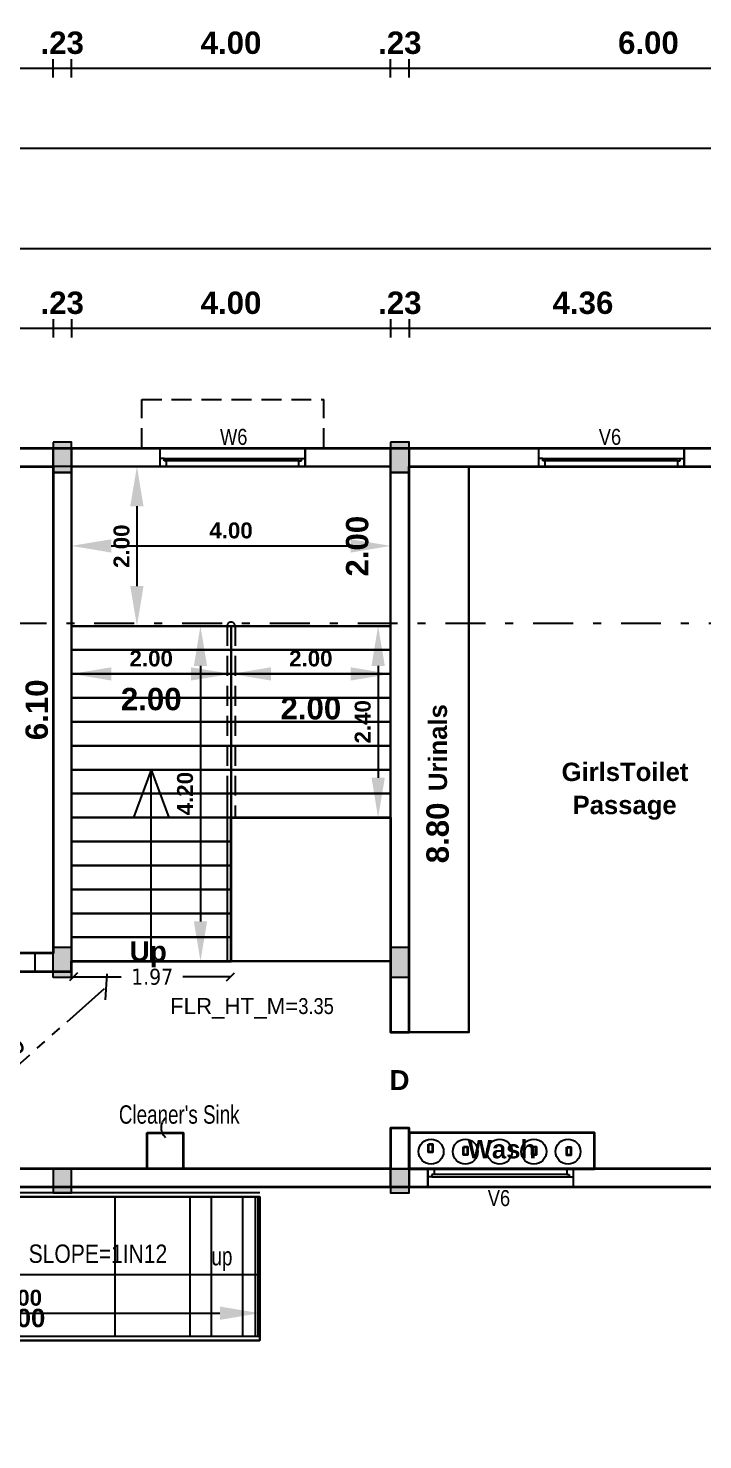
# Model space of a CAD drawing. Header units: metres. Extents: x 0 to 602, y 0 to 196.
# Drawn here: x 354.3 to 362.75, y 85.99 to 103.68 of the extents above; entities that cross this region are included whole.
import ezdxf

# ---------------------------------------------------------------- set-up
doc = ezdxf.new("R2010")
doc.units = ezdxf.units.M
doc.header["$MEASUREMENT"] = 0
for name, pattern in [('DASHDOT2', [0.5, 0.25, -0.125, 0, -0.125]), ('HIDDEN', [0.375, 0.25, -0.125]), ('PHANTOM2', [1.25, 0.625, -0.125, 0.125, -0.125, 0.125, -0.125])]:
    doc.linetypes.add(name, pattern=pattern)
for name, color, linetype, lineweight in [('BLK_1_DA_RAMP_1', 1, 'Continuous', 35), ('BLK_1_FLR_0_BLT_UP_AREA', 4, 'Continuous', 30), ('BLK_1_FLR_0_DRINKING_WATER', 4, 'Continuous', 30), ('BLK_1_FLR_0_STAIR_1', 4, 'Continuous', 30), ('BLK_1_FLR_0_STAIR_1_FLIGHT_1', 4, 'Continuous', 30), ('BLK_1_FLR_0_STAIR_1_FLIGHT_2', 4, 'Continuous', 30), ('BLK_1_FLR_0_STAIR_1_LANDING_1', 4, 'Continuous', 30), ('BLK_1_FLR_0_URINAL', 235, 'Continuous', 30), ('BLK_1_FLR_0_WASH', 4, 'Continuous', 30)]:
    doc.layers.add(name, color=color, linetype=linetype, lineweight=lineweight)
for name, color, linetype in [('BLK_1_FLR_0_CARPET_AREA', 10, 'Continuous'), ('BLK_1_FLR_0_EXIT_WIDTH_STAIR', 1, 'Continuous'), ('BLK_1_FLR_0_REGULAR_ROOM_9', 3, 'Continuous'), ('DIST_EXIT', 7, 'Continuous')]:
    doc.layers.add(name, color=color, linetype=linetype)
doc.styles.add('.5', font='GILC____.TTF', dxfattribs={"height": 0.5})
doc.styles.add('Ar Bold', font='arialbd.ttf')
doc.styles.add('ARIAL', font='ARIALN.TTF')
doc.styles.add('JSC-Tahoma', font='tahoma.ttf')
doc.styles.get("Standard").update_dxf_attribs({"font": 'swissc.ttf', "height": 0.23})
doc.styles.add('style BOLD', font='arialbd.ttf')
doc.dimstyles.new('$Side open200', dxfattribs={"dimtxt": 1, "dimasz": 0.5, "dimexe": 0.18, "dimexo": 0.0625, "dimgap": 0.09, "dimtad": 1, "dimzin": 4, "dimdsep": 46, "dimtxsty": 'Ar Bold', "dimcen": 0.09, "dimse1": 1, "dimse2": 1, "dimclrd": 252, "dimclrt": 40, "dimadec": 0, "dimazin": 0, "dimtfac": 1, "dimtix": 1, "dimtofl": 0, "dimtmove": 2, "dimatfit": 0, "dimfxl": 0, "dimtzin": 0, "dimarcsym": 0})
doc.dimstyles.new('JSC_100', dxfattribs={"dimscale": 0.2, "dimtxt": 1, "dimasz": 0.5, "dimexe": 1, "dimexo": 2, "dimgap": 0.7, "dimtad": 0, "dimzin": 1, "dimdsep": 46, "dimtxsty": 'JSC-Tahoma', "dimblk": 'OBLIQUE', "dimcen": 0, "dimse1": 1, "dimse2": 1, "dimclrd": 8, "dimclre": 8, "dimclrt": 4, "dimadec": 0, "dimazin": 3, "dimtfac": 1, "dimtix": 1, "dimtmove": 1, "dimatfit": 3, "dimfxl": 0, "dimtolj": 1, "dimtzin": 0, "dimlwd": -1, "dimlwe": -1, "dimarcsym": 0})
doc.dimstyles.new('OPEN SPACE', dxfattribs={"dimtxt": 0.3, "dimasz": 0.23, "dimexe": 0.1875, "dimexo": 0.0625, "dimgap": 0.09, "dimtad": 3, "dimzin": 0, "dimdsep": 46, "dimtxsty": 'ARIAL', "dimblk": 'OBLIQUE', "dimcen": 0.09, "dimse1": 1, "dimse2": 1, "dimclrd": 6, "dimclre": 6, "dimclrt": 7, "dimadec": 0, "dimazin": 0, "dimtfac": 0.5, "dimtix": 1, "dimtmove": 0, "dimatfit": 3, "dimfxl": 0, "dimtolj": 1, "dimtzin": 0, "dimarcsym": 0})
doc.dimstyles.new('~dimensions', dxfattribs={"dimtxt": 0.28, "dimasz": 0.17, "dimexe": 0.05, "dimexo": 0.0625, "dimgap": 0.06, "dimtad": 1, "dimzin": 4, "dimdsep": 46, "dimtxsty": 'Ar Bold', "dimcen": 0.09, "dimse1": 1, "dimse2": 1, "dimsd1": 1, "dimsd2": 1, "dimclrt": 4, "dimadec": 0, "dimazin": 0, "dimtfac": 1, "dimtix": 1, "dimtofl": 0, "dimtmove": 2, "dimatfit": 3, "dimfxl": 0, "dimtolj": 1, "dimtzin": 0, "dimarcsym": 0})
doc.dimstyles.new('~dimensions 100', dxfattribs={"dimtxt": 0.23, "dimasz": 0.17, "dimexe": 0.05, "dimexo": 0.0625, "dimgap": 0.06, "dimtad": 1, "dimzin": 4, "dimdsep": 46, "dimtxsty": 'style BOLD', "dimcen": 0.09, "dimse1": 1, "dimse2": 1, "dimsd1": 1, "dimsd2": 1, "dimclrt": 71, "dimadec": 0, "dimazin": 0, "dimtfac": 1, "dimtix": 1, "dimtofl": 0, "dimtmove": 2, "dimatfit": 3, "dimfxl": 0, "dimtolj": 1, "dimtzin": 0, "dimarcsym": 0})

# ---------------------------------------------------------------- blocks, each defined once
blk = doc.blocks.new('*D934')
at = {"layer": 'Defpoints', "color": 0, "linetype": 'Continuous', "lineweight": 30}
for p in [(348.512, 100.031), (354.612, 100.031), (354.612, 100.031)]:
    blk.add_point(p, dxfattribs=at)
at = {"color": 4, "linetype": 'Continuous', "insert": (351.562, 100.234), "char_height": 0.28, "attachment_point": 5, "style": 'Ar Bold'}
blk.add_mtext('\\A1;6.10', dxfattribs=at)
blk = doc.blocks.new('*D935')
at = {"layer": 'Defpoints', "color": 0, "linetype": 'Continuous', "lineweight": 30}
for p in [(354.612, 100.031), (354.842, 100.031), (354.842, 100.031)]:
    blk.add_point(p, dxfattribs=at)
at = {"color": 4, "linetype": 'Continuous', "insert": (354.727, 100.234), "char_height": 0.28, "attachment_point": 5, "style": 'Ar Bold'}
blk.add_mtext('\\A1;.23', dxfattribs=at)
blk = doc.blocks.new('*D936')
at = {"layer": 'Defpoints', "color": 0, "linetype": 'Continuous', "lineweight": 30}
for p in [(354.842, 100.031), (358.842, 100.031), (358.842, 100.031)]:
    blk.add_point(p, dxfattribs=at)
at = {"color": 4, "linetype": 'Continuous', "insert": (356.842, 100.234), "char_height": 0.28, "attachment_point": 5, "style": 'Ar Bold'}
blk.add_mtext('\\A1;4.00', dxfattribs=at)
blk = doc.blocks.new('*D937')
at = {"layer": 'Defpoints', "color": 0, "linetype": 'Continuous', "lineweight": 30}
for p in [(358.842, 100.031), (359.072, 100.031), (359.072, 100.031)]:
    blk.add_point(p, dxfattribs=at)
at = {"color": 4, "linetype": 'Continuous', "insert": (358.957, 100.234), "char_height": 0.28, "attachment_point": 5, "style": 'Ar Bold'}
blk.add_mtext('\\A1;.23', dxfattribs=at)
blk = doc.blocks.new('*D938')
at = {"layer": 'Defpoints', "color": 0, "linetype": 'Continuous', "lineweight": 30}
for p in [(359.072, 100.031), (363.432, 100.031), (363.432, 100.031)]:
    blk.add_point(p, dxfattribs=at)
at = {"color": 4, "linetype": 'Continuous', "insert": (361.252, 100.234), "char_height": 0.28, "attachment_point": 5, "style": 'Ar Bold'}
blk.add_mtext('\\A1;4.36', dxfattribs=at)
blk = doc.blocks.new('*D942')
at = {"layer": 'Defpoints', "color": 0, "linetype": 'Continuous', "lineweight": 30}
for p in [(306.612, 101.02), (306.612, 100.916), (365.302, 100.916)]:
    blk.add_point(p, dxfattribs=at)
at = {"color": 4, "linetype": 'Continuous', "insert": (335.957, 101.223), "char_height": 0.28, "attachment_point": 5, "style": 'Ar Bold'}
blk.add_mtext('\\A1;58.69', dxfattribs=at)
blk = doc.blocks.new('*D1012')
at = {"layer": 'Defpoints', "color": 0, "linetype": 'Continuous', "lineweight": 30}
for p in [(354.497, 98.186), (354.612, 98.186), (354.497, 92.086)]:
    blk.add_point(p, dxfattribs=at)
at = {"color": 4, "linetype": 'Continuous', "insert": (354.409, 95.136), "char_height": 0.28, "attachment_point": 5, "rotation": 90, "style": 'Ar Bold'}
blk.add_mtext('\\A1;6.10', dxfattribs=at)
blk = doc.blocks.new('*D1013')
at = {"layer": 'Defpoints', "color": 0, "linetype": 'Continuous', "lineweight": 30}
for p in [(354.842, 95.752), (356.842, 95.752), (356.842, 95.066)]:
    blk.add_point(p, dxfattribs=at)
at = {"color": 4, "linetype": 'Continuous', "insert": (355.842, 95.269), "char_height": 0.28, "attachment_point": 5, "style": 'Ar Bold'}
blk.add_mtext('\\A1;2.00', dxfattribs=at)
blk = doc.blocks.new('*D1014')
at = {"layer": 'Defpoints', "color": 0, "linetype": 'Continuous', "lineweight": 30}
for p in [(356.842, 95.066), (358.842, 95.066), (358.842, 94.951)]:
    blk.add_point(p, dxfattribs=at)
at = {"color": 4, "linetype": 'Continuous', "insert": (357.842, 95.154), "char_height": 0.28, "attachment_point": 5, "style": 'Ar Bold'}
blk.add_mtext('\\A1;2.00', dxfattribs=at)
blk = doc.blocks.new('*D1015')
at = {"layer": 'Defpoints', "color": 0, "linetype": 'Continuous', "lineweight": 30}
for p in [(358.461, 98.186), (358.627, 98.186), (358.461, 96.186)]:
    blk.add_point(p, dxfattribs=at)
at = {"color": 4, "linetype": 'Continuous', "insert": (358.424, 97.186), "char_height": 0.28, "attachment_point": 5, "rotation": 90, "style": 'Ar Bold'}
blk.add_mtext('\\A1;2.00', dxfattribs=at)
blk = doc.blocks.new('*D1017')
at = {"layer": 'Defpoints', "color": 0, "linetype": 'Continuous', "lineweight": 30}
for p in [(359.635, 98.186), (362.45, 98.186), (362.45, 89.386)]:
    blk.add_point(p, dxfattribs=at)
at = {"color": 4, "linetype": 'Continuous', "insert": (359.432, 93.594), "char_height": 0.28, "attachment_point": 5, "rotation": 90, "style": 'Ar Bold'}
blk.add_mtext('\\A1;8.80', dxfattribs=at)
blk = doc.blocks.new('*D1099')
at = {"layer": 'Defpoints', "color": 0, "linetype": 'Continuous', "lineweight": 30}
for p in [(348.512, 103.289), (354.612, 103.289), (354.612, 103.289)]:
    blk.add_point(p, dxfattribs=at)
at = {"color": 4, "linetype": 'Continuous', "insert": (351.562, 103.492), "char_height": 0.28, "attachment_point": 5, "style": 'Ar Bold'}
blk.add_mtext('\\A1;6.10', dxfattribs=at)
blk = doc.blocks.new('*D1100')
at = {"layer": 'Defpoints', "color": 0, "linetype": 'Continuous', "lineweight": 30}
for p in [(354.612, 103.289), (354.842, 103.289), (354.842, 103.289)]:
    blk.add_point(p, dxfattribs=at)
at = {"color": 4, "linetype": 'Continuous', "insert": (354.727, 103.492), "char_height": 0.28, "attachment_point": 5, "style": 'Ar Bold'}
blk.add_mtext('\\A1;.23', dxfattribs=at)
blk = doc.blocks.new('*D1101')
at = {"layer": 'Defpoints', "color": 0, "linetype": 'Continuous', "lineweight": 30}
for p in [(354.842, 103.289), (358.842, 103.289), (358.842, 103.289)]:
    blk.add_point(p, dxfattribs=at)
at = {"color": 4, "linetype": 'Continuous', "insert": (356.842, 103.492), "char_height": 0.28, "attachment_point": 5, "style": 'Ar Bold'}
blk.add_mtext('\\A1;4.00', dxfattribs=at)
blk = doc.blocks.new('*D1102')
at = {"layer": 'Defpoints', "color": 0, "linetype": 'Continuous', "lineweight": 30}
for p in [(358.842, 103.289), (359.072, 103.289), (359.072, 103.289)]:
    blk.add_point(p, dxfattribs=at)
at = {"color": 4, "linetype": 'Continuous', "insert": (358.957, 103.492), "char_height": 0.28, "attachment_point": 5, "style": 'Ar Bold'}
blk.add_mtext('\\A1;.23', dxfattribs=at)
blk = doc.blocks.new('*D1103')
at = {"layer": 'Defpoints', "color": 0, "linetype": 'Continuous', "lineweight": 30}
for p in [(359.072, 103.289), (365.072, 103.289), (365.072, 103.289)]:
    blk.add_point(p, dxfattribs=at)
at = {"color": 4, "linetype": 'Continuous', "insert": (362.072, 103.492), "char_height": 0.28, "attachment_point": 5, "style": 'Ar Bold'}
blk.add_mtext('\\A1;6.00', dxfattribs=at)
blk = doc.blocks.new('*D1107')
at = {"layer": 'Defpoints', "color": 0, "linetype": 'Continuous', "lineweight": 30}
for p in [(320.252, 102.289), (365.302, 102.289), (365.301, 102.126)]:
    blk.add_point(p, dxfattribs=at)
at = {"color": 4, "linetype": 'Continuous', "insert": (342.777, 102.391), "char_height": 0.28, "attachment_point": 5, "rotation": 359.8406, "style": 'Ar Bold'}
blk.add_mtext('\\A1;45.05', dxfattribs=at)
blk = doc.blocks.new('*D1155')
at = {"layer": 'Defpoints', "color": 0, "lineweight": 30}
for p in [(351.202, 87.478), (357.202, 87.478), (357.202, 87.338)]:
    blk.add_point(p, dxfattribs=at)
at = {"color": 71, "insert": (354.202, 87.515), "char_height": 0.23, "attachment_point": 5, "style": 'style BOLD'}
blk.add_mtext('\\A1;6.00', dxfattribs=at)
blk = doc.blocks.new('*D1273')
at = {"layer": 'BLK_1_FLR_0_STAIR_1_LANDING_1', "color": 1, "lineweight": -2}
blk.add_line((355.342, 97.19), (358.342, 97.19), dxfattribs=at)
at = {"layer": 'BLK_1_FLR_0_STAIR_1_LANDING_1', "color": 1, "linetype": 'Continuous', "lineweight": 30}
for points in [[(355.342, 97.273), (355.342, 97.106), (354.842, 97.19)], [(358.342, 97.273), (358.342, 97.106), (358.842, 97.19)]]:
    blk.add_solid(points, dxfattribs=at)
at = {"layer": 'Defpoints', "color": 0, "linetype": 'Continuous', "lineweight": 30}
for p in [(354.842, 98.186), (358.842, 98.186), (358.842, 97.19)]:
    blk.add_point(p, dxfattribs=at)
at = {"layer": 'BLK_1_FLR_0_STAIR_1_LANDING_1', "color": 1, "linetype": 'Continuous', "lineweight": 30, "insert": (356.842, 97.382), "char_height": 0.2, "attachment_point": 5, "style": 'Ar Bold'}
blk.add_mtext('4.00', dxfattribs=at)
blk = doc.blocks.new('*D1274')
at = {"layer": 'BLK_1_FLR_0_STAIR_1_LANDING_1', "color": 2, "lineweight": -2}
blk.add_line((355.663, 97.686), (355.663, 96.686), dxfattribs=at)
at = {"layer": 'BLK_1_FLR_0_STAIR_1_LANDING_1', "color": 2, "linetype": 'Continuous', "lineweight": 30}
for points in [[(355.579, 97.686), (355.746, 97.686), (355.663, 98.186)], [(355.579, 96.686), (355.746, 96.686), (355.663, 96.186)]]:
    blk.add_solid(points, dxfattribs=at)
at = {"layer": 'Defpoints', "color": 0, "linetype": 'Continuous', "lineweight": 30}
for p in [(354.842, 98.186), (354.842, 96.186), (355.663, 96.186)]:
    blk.add_point(p, dxfattribs=at)
at = {"layer": 'BLK_1_FLR_0_STAIR_1_LANDING_1', "color": 2, "linetype": 'Continuous', "lineweight": 30, "insert": (355.471, 97.186), "char_height": 0.2, "attachment_point": 5, "rotation": 90, "style": 'Ar Bold'}
blk.add_mtext('2.00', dxfattribs=at)
blk = doc.blocks.new('*D1275')
at = {"layer": 'BLK_1_FLR_0_STAIR_1_FLIGHT_1', "color": 2, "lineweight": -2}
blk.add_line((355.342, 95.586), (356.342, 95.586), dxfattribs=at)
at = {"layer": 'BLK_1_FLR_0_STAIR_1_FLIGHT_1', "color": 2, "linetype": 'Continuous', "lineweight": 30}
for points in [[(355.342, 95.669), (355.342, 95.503), (354.842, 95.586)], [(356.342, 95.669), (356.342, 95.503), (356.842, 95.586)]]:
    blk.add_solid(points, dxfattribs=at)
at = {"layer": 'Defpoints', "color": 0, "linetype": 'Continuous', "lineweight": 30}
for p in [(354.842, 96.186), (356.842, 96.186), (356.842, 95.586)]:
    blk.add_point(p, dxfattribs=at)
at = {"layer": 'BLK_1_FLR_0_STAIR_1_FLIGHT_1', "color": 2, "linetype": 'Continuous', "lineweight": 30, "insert": (355.842, 95.778), "char_height": 0.2, "attachment_point": 5, "style": 'Ar Bold'}
blk.add_mtext('2.00', dxfattribs=at)
blk = doc.blocks.new('*D1276')
at = {"layer": 'BLK_1_FLR_0_STAIR_1_FLIGHT_1', "color": 1, "lineweight": -2}
blk.add_line((356.459, 95.686), (356.459, 92.486), dxfattribs=at)
at = {"layer": 'BLK_1_FLR_0_STAIR_1_FLIGHT_1', "color": 1, "linetype": 'Continuous', "lineweight": 30}
for points in [[(356.376, 95.686), (356.542, 95.686), (356.459, 96.186)], [(356.376, 92.486), (356.542, 92.486), (356.459, 91.986)]]:
    blk.add_solid(points, dxfattribs=at)
at = {"layer": 'Defpoints', "color": 0, "linetype": 'Continuous', "lineweight": 30}
for p in [(356.842, 96.186), (356.459, 91.986), (356.842, 91.986)]:
    blk.add_point(p, dxfattribs=at)
at = {"layer": 'BLK_1_FLR_0_STAIR_1_FLIGHT_1', "color": 1, "linetype": 'Continuous', "lineweight": 30, "insert": (356.267, 94.086), "char_height": 0.2, "attachment_point": 5, "rotation": 90, "style": 'Ar Bold'}
blk.add_mtext('4.20', dxfattribs=at)
blk = doc.blocks.new('*D1277')
at = {"layer": 'BLK_1_FLR_0_STAIR_1_FLIGHT_2', "color": 2, "lineweight": -2}
blk.add_line((357.342, 95.586), (358.342, 95.586), dxfattribs=at)
at = {"layer": 'BLK_1_FLR_0_STAIR_1_FLIGHT_2', "color": 2, "linetype": 'Continuous', "lineweight": 30}
for points in [[(357.342, 95.669), (357.342, 95.503), (356.842, 95.586)], [(358.342, 95.669), (358.342, 95.503), (358.842, 95.586)]]:
    blk.add_solid(points, dxfattribs=at)
at = {"layer": 'Defpoints', "color": 0, "linetype": 'Continuous', "lineweight": 30}
for p in [(356.842, 96.186), (358.842, 96.186), (358.842, 95.586)]:
    blk.add_point(p, dxfattribs=at)
at = {"layer": 'BLK_1_FLR_0_STAIR_1_FLIGHT_2', "color": 2, "linetype": 'Continuous', "lineweight": 30, "insert": (357.842, 95.778), "char_height": 0.2, "attachment_point": 5, "style": 'Ar Bold'}
blk.add_mtext('2.00', dxfattribs=at)
blk = doc.blocks.new('*D1283')
at = {"layer": 'BLK_1_FLR_0_STAIR_1_FLIGHT_2', "color": 1, "lineweight": -2}
blk.add_line((358.685, 95.686), (358.685, 94.286), dxfattribs=at)
at = {"layer": 'BLK_1_FLR_0_STAIR_1_FLIGHT_2', "color": 1, "linetype": 'Continuous', "lineweight": 30}
for points in [[(358.602, 95.686), (358.769, 95.686), (358.685, 96.186)], [(358.602, 94.286), (358.769, 94.286), (358.685, 93.786)]]:
    blk.add_solid(points, dxfattribs=at)
at = {"layer": 'Defpoints', "color": 0, "linetype": 'Continuous', "lineweight": 30}
for p in [(358.842, 96.186), (358.685, 93.786), (358.842, 93.786)]:
    blk.add_point(p, dxfattribs=at)
at = {"layer": 'BLK_1_FLR_0_STAIR_1_FLIGHT_2', "color": 1, "linetype": 'Continuous', "lineweight": 30, "insert": (358.493, 94.986), "char_height": 0.2, "attachment_point": 5, "rotation": 90, "style": 'Ar Bold'}
blk.add_mtext('2.40', dxfattribs=at)
blk = doc.blocks.new('_Oblique')
at = {"color": 0, "linetype": 'ByBlock', "lineweight": -2}
blk.add_line((-0.5, -0.5), (0.5, 0.5), dxfattribs=at)
blk = doc.blocks.new('*D893')
at = {"layer": 'BLK_1_FLR_0_EXIT_WIDTH_STAIR', "color": 1}
for p, q in [((354.87, 91.79), (355.467, 91.79)), ((356.837, 91.79), (356.24, 91.79))]:
    blk.add_line(p, q, dxfattribs=at)
at = {"layer": 'Defpoints', "color": 0, "lineweight": 30}
for p in [(354.87, 91.903), (356.837, 91.903), (356.837, 91.79)]:
    blk.add_point(p, dxfattribs=at)
at = {"layer": 'BLK_1_FLR_0_EXIT_WIDTH_STAIR', "color": 1, "xscale": 0.1, "yscale": 0.1, "zscale": 0.1, "rotation": 180}
blk.add_blockref('_Oblique', (354.87, 91.79), dxfattribs=at)
at = {"layer": 'BLK_1_FLR_0_EXIT_WIDTH_STAIR', "color": 1, "xscale": 0.1, "yscale": 0.1, "zscale": 0.1}
blk.add_blockref('_Oblique', (356.837, 91.79), dxfattribs=at)
at = {"layer": 'BLK_1_FLR_0_EXIT_WIDTH_STAIR', "color": 1, "lineweight": 30, "insert": (355.854, 91.79), "char_height": 0.2, "attachment_point": 5, "style": 'JSC-Tahoma'}
blk.add_mtext('\\A1;1.97', dxfattribs=at)
blk = doc.blocks.new('*D897')
at = {"layer": 'Defpoints', "color": 0, "lineweight": 30}
for p in [(355.168, 91.79), (355.28, 91.664), (352.806, 89.697)]:
    blk.add_point(p, dxfattribs=at)
at = {"layer": 'DIST_EXIT', "color": 7, "linetype": 'PHANTOM2', "lineweight": -2}
blk.add_line((352.918, 89.571), (355.28, 91.664), dxfattribs=at)
at = {"layer": 'DIST_EXIT', "color": 7, "lineweight": -2, "xscale": 0.23, "yscale": 0.23, "zscale": 0.23}
for p, rotation in [((355.28, 91.664), 41.55206149581402), ((352.918, 89.571), 221.5520614958141)]:
    blk.add_blockref('_Oblique', p, dxfattribs=dict(at, rotation=rotation))
at = {"layer": 'DIST_EXIT', "color": 7, "lineweight": 35, "insert": (353.938, 90.799), "char_height": 0.3, "attachment_point": 5, "rotation": 41.5521, "style": 'ARIAL'}
blk.add_mtext('\\A1;3.16', dxfattribs=at)
blk = doc.blocks.new('*D1263')
at = {"layer": 'BLK_1_DA_RAMP_1', "color": 1, "lineweight": -2, "ltscale": 0.1}
blk.add_line((351.702, 87.577), (356.702, 87.577), dxfattribs=at)
at = {"layer": 'BLK_1_DA_RAMP_1', "color": 1, "linetype": 'Continuous', "lineweight": 30, "ltscale": 0.1}
for points in [[(351.702, 87.66), (351.702, 87.493), (351.202, 87.577)], [(356.702, 87.66), (356.702, 87.493), (357.202, 87.577)]]:
    blk.add_solid(points, dxfattribs=at)
at = {"layer": 'Defpoints', "color": 0, "linetype": 'Continuous', "lineweight": 30, "ltscale": 0.1}
for p in [(357.202, 87.577), (351.202, 87.236), (357.202, 87.236)]:
    blk.add_point(p, dxfattribs=at)
at = {"layer": 'BLK_1_DA_RAMP_1', "color": 1, "linetype": 'Continuous', "lineweight": 30, "ltscale": 0.1, "insert": (354.202, 87.769), "char_height": 0.2, "attachment_point": 5, "style": 'Ar Bold'}
blk.add_mtext('6.00', dxfattribs=at)

msp = doc.modelspace()

# ---------------------------------------------------------------- hatches: boundary and pattern name
at = {"linetype": 'Continuous', "ltscale": 0.1}
h = msp.add_hatch(color=8, dxfattribs=at)
h.dxf.hatch_style = 1
h.paths.add_polyline_path([(354.612, 98.491), (354.612, 98.111), (354.842, 98.111), (354.842, 98.491)])
h = msp.add_hatch(color=8, dxfattribs=at)
h.dxf.hatch_style = 1
h.paths.add_polyline_path([(358.842, 98.491), (358.842, 98.111), (359.072, 98.111), (359.072, 98.491)])
h = msp.add_hatch(color=8, dxfattribs=at)
h.dxf.hatch_style = 1
h.paths.add_polyline_path([(354.612, 91.781), (354.612, 92.161), (354.842, 92.161), (354.842, 91.781)])
h = msp.add_hatch(color=8, dxfattribs=at)
h.dxf.hatch_style = 1
h.paths.add_polyline_path([(358.842, 91.781), (358.842, 92.161), (359.072, 92.161), (359.072, 91.781)])
h = msp.add_hatch(color=8, dxfattribs=at)
h.dxf.hatch_style = 1
h.paths.add_polyline_path([(354.612, 89.386), (354.612, 89.086), (354.842, 89.086), (354.842, 89.386)])
h = msp.add_hatch(color=8, dxfattribs=at)
h.dxf.hatch_style = 1
h.paths.add_polyline_path([(358.842, 89.386), (358.842, 89.086), (359.072, 89.086), (359.072, 89.386)])

# ---------------------------------------------------------------- linework, layer by layer
at = {"linetype": 'Continuous'}
for p, q in [((354.612, 103.059), (354.612, 103.289)), ((354.842, 103.059), (354.842, 103.289)), ((358.842, 103.059), (358.842, 103.289)), ((359.072, 103.059), (359.072, 103.289)), ((306.612, 103.174), (365.302, 103.174)), ((306.612, 102.174), (365.302, 102.174)), ((306.612, 100.916), (365.302, 100.916)), ((354.612, 100.031), (354.612, 99.801)), ((354.842, 100.031), (354.842, 99.801)), ((358.842, 100.031), (358.842, 99.801)), ((359.072, 100.031), (359.072, 99.801)), ((306.612, 99.916), (365.302, 99.916))]:
    msp.add_line(p, q, dxfattribs=at)
at = {"linetype": 'HIDDEN'}
for p, q in [((355.723, 98.416), (355.723, 99.026)), ((355.723, 99.026), (358.003, 99.026)), ((358.003, 98.416), (358.003, 99.026)), ((355.953, 98.416), (355.723, 98.416)), ((357.773, 98.416), (358.003, 98.416)), ((360.699, 98.416), (360.469, 98.416)), ((362.519, 98.416), (362.749, 98.416)), ((356.792, 96.186), (354.842, 96.186)), ((356.792, 96.186), (356.792, 94.086)), ((356.842, 96.186), (356.842, 94.086)), ((358.842, 96.186), (356.892, 96.186)), ((356.892, 96.186), (356.892, 93.786)), ((356.792, 95.886), (354.842, 95.886)), ((358.842, 95.886), (356.892, 95.886)), ((356.792, 95.586), (354.842, 95.586)), ((358.842, 95.586), (356.892, 95.586)), ((356.792, 95.286), (354.842, 95.286)), ((358.842, 95.286), (356.892, 95.286)), ((356.792, 94.986), (354.842, 94.986)), ((358.842, 94.986), (356.892, 94.986)), ((356.792, 94.686), (354.842, 94.686)), ((358.842, 94.686), (356.892, 94.686)), ((356.792, 94.386), (354.842, 94.386)), ((358.842, 94.386), (356.892, 94.386)), ((358.842, 94.086), (356.892, 94.086)), ((358.842, 93.786), (356.842, 93.786))]:
    msp.add_line(p, q, dxfattribs=at)
at = {"linetype": 'Continuous', "ltscale": 0.1}
for p, q in [((365.302, 98.416), (306.612, 98.416)), ((354.842, 91.856), (354.842, 98.416)), ((358.842, 98.186), (348.512, 98.186)), ((354.612, 92.086), (354.612, 98.186)), ((358.842, 91.096), (358.842, 98.186)), ((363.432, 98.186), (359.072, 98.186)), ((359.072, 91.096), (359.072, 98.186)), ((355.842, 94.386), (355.62, 93.786)), ((355.842, 91.986), (355.842, 94.386)), ((355.842, 94.386), (356.063, 93.786)), ((356.792, 94.086), (354.842, 94.086)), ((356.792, 94.086), (356.792, 91.986)), ((356.842, 94.086), (356.842, 91.986)), ((356.792, 93.786), (354.842, 93.786)), ((356.792, 93.486), (354.842, 93.486)), ((356.792, 93.186), (354.842, 93.186)), ((356.792, 92.886), (354.842, 92.886)), ((356.792, 92.586), (354.842, 92.586)), ((356.792, 92.286), (354.842, 92.286)), ((354.382, 92.086), (354.612, 92.086)), ((354.382, 92.086), (354.382, 91.856)), ((356.842, 91.986), (354.842, 91.986)), ((354.382, 91.856), (354.842, 91.856)), ((354.612, 91.781), (354.612, 91.856)), ((354.842, 91.781), (354.842, 91.856)), ((358.842, 91.781), (358.842, 91.856)), ((359.072, 91.781), (359.072, 91.856)), ((358.842, 91.096), (359.072, 91.096)), ((358.842, 89.156), (358.842, 89.896)), ((358.842, 89.896), (359.072, 89.896)), ((359.072, 89.386), (359.072, 89.896)), ((354.842, 89.156), (354.842, 89.386)), ((359.072, 89.156), (359.072, 89.386)), ((315.952, 89.156), (365.302, 89.156)), ((357.202, 89.036), (344.282, 89.036)), ((357.202, 89.086), (344.332, 89.086))]:
    msp.add_line(p, q, dxfattribs=at)
for p, q in [((355.953, 98.416), (357.773, 98.416)), ((355.953, 98.186), (355.953, 98.416)), ((357.773, 98.186), (357.773, 98.416)), ((360.699, 98.416), (362.519, 98.416)), ((360.699, 98.186), (360.699, 98.416)), ((362.519, 98.186), (362.519, 98.416)), ((356.003, 98.286), (355.953, 98.286)), ((355.953, 98.186), (357.773, 98.186)), ((356.003, 98.286), (357.723, 98.286)), ((356.003, 98.256), (356.003, 98.286)), ((356.033, 98.256), (356.003, 98.256)), ((357.693, 98.256), (356.033, 98.256)), ((356.033, 98.186), (356.033, 98.256)), ((357.693, 98.256), (357.723, 98.256)), ((357.693, 98.186), (357.693, 98.256)), ((357.723, 98.256), (357.723, 98.286)), ((357.723, 98.286), (357.773, 98.286)), ((360.749, 98.286), (360.699, 98.286)), ((360.699, 98.186), (362.519, 98.186)), ((360.749, 98.286), (362.469, 98.286)), ((360.749, 98.256), (360.749, 98.286)), ((360.779, 98.256), (360.749, 98.256)), ((362.439, 98.256), (360.779, 98.256)), ((360.779, 98.186), (360.779, 98.256)), ((362.439, 98.256), (362.469, 98.256)), ((362.439, 98.186), (362.439, 98.256)), ((362.469, 98.256), (362.469, 98.286)), ((362.469, 98.286), (362.519, 98.286)), ((359.308, 89.386), (361.128, 89.386)), ((359.308, 89.386), (359.308, 89.156)), ((359.358, 89.316), (359.358, 89.286)), ((359.388, 89.316), (359.358, 89.316)), ((359.388, 89.386), (359.388, 89.316)), ((361.048, 89.316), (359.388, 89.316)), ((361.048, 89.386), (361.048, 89.316)), ((361.048, 89.316), (361.078, 89.316)), ((361.078, 89.316), (361.078, 89.286)), ((361.128, 89.386), (361.128, 89.156)), ((359.358, 89.286), (359.308, 89.286)), ((359.308, 89.156), (361.128, 89.156)), ((359.358, 89.286), (361.078, 89.286)), ((361.078, 89.286), (361.128, 89.286)), ((357.202, 89.036), (357.202, 87.236)), ((353.759, 88.061), (357.202, 88.061)), ((357.202, 87.286), (342.132, 87.286)), ((357.202, 87.236), (342.132, 87.236))]:
    msp.add_line(p, q)
at = {"color": 115, "linetype": 'Continuous', "ltscale": 0.1}
for p, q in [((359.822, 91.096), (359.822, 98.186)), ((359.072, 91.096), (359.822, 91.096))]:
    msp.add_line(p, q, dxfattribs=at)
at = {"color": 71, "linetype": 'DASHDOT2', "ltscale": 2}
msp.add_line((305.629, 96.22), (365.902, 96.22), dxfattribs=at)
at = {"color": 8}
for p, q in [((355.391, 87.286), (355.391, 89.036)), ((356.331, 87.286), (356.331, 89.036)), ((356.597, 87.286), (356.597, 89.036)), ((356.991, 87.286), (356.991, 89.036)), ((357.148, 87.286), (357.148, 89.036)), ((357.182, 87.286), (357.182, 89.036)), ((357.202, 87.286), (357.202, 89.036))]:
    msp.add_line(p, q, dxfattribs=at)
at = {"color": 1, "linetype": 'Continuous', "ltscale": 0.1}
for points in [[(354.612, 98.416), (354.053, 98.416), (354.053, 98.186), (354.612, 98.186)], [(355.953, 98.416), (355.723, 98.416), (354.842, 98.416), (354.842, 98.186), (355.953, 98.186)], [(358.842, 98.416), (357.773, 98.416), (357.773, 98.186), (358.842, 98.186)], [(360.699, 98.416), (360.469, 98.416), (359.072, 98.416), (359.072, 98.186), (360.699, 98.186)], [(365.072, 98.416), (362.519, 98.416), (362.519, 98.186), (363.432, 98.186), (363.432, 97.716), (363.552, 97.716), (363.552, 98.186), (365.072, 98.186)], [(354.842, 98.111), (354.612, 98.111), (354.612, 92.161), (354.842, 92.161)], [(359.072, 98.111), (358.842, 98.111), (358.842, 92.161), (359.072, 92.161)], [(354.612, 92.086), (354.382, 92.086), (354.382, 91.856), (354.612, 91.856)], [(359.072, 91.781), (358.842, 91.781), (358.842, 91.096), (359.072, 91.096)], [(359.072, 89.896), (358.842, 89.896), (358.842, 89.386), (359.072, 89.386)], [(359.308, 89.386), (359.072, 89.386), (359.072, 89.156), (359.308, 89.156)], [(363.085, 89.386), (361.128, 89.386), (361.128, 89.156), (363.085, 89.156)]]:
    msp.add_lwpolyline(points, close=True, dxfattribs=at)
at = {"color": 5, "linetype": 'Continuous', "ltscale": 0.1}
for points in [[(354.612, 98.491), (354.612, 98.111), (354.842, 98.111), (354.842, 98.491)], [(358.842, 98.491), (358.842, 98.111), (359.072, 98.111), (359.072, 98.491)], [(354.612, 91.781), (354.612, 92.161), (354.842, 92.161), (354.842, 91.781)], [(358.842, 91.781), (358.842, 92.161), (359.072, 92.161), (359.072, 91.781)], [(354.612, 89.386), (354.612, 89.086), (354.842, 89.086), (354.842, 89.386)], [(358.842, 89.386), (358.842, 89.086), (359.072, 89.086), (359.072, 89.386)]]:
    msp.add_lwpolyline(points, close=True, dxfattribs=at)
at = {"linetype": 'Continuous', "ltscale": 0.1}
for points in [[(359.072, 89.386), (365.072, 89.386), (365.072, 98.186)], [(344.282, 89.386), (358.842, 89.386)]]:
    msp.add_lwpolyline(points, dxfattribs=at)
at = {"color": 8, "linetype": 'Continuous', "ltscale": 0.1}
msp.add_lwpolyline([(359.072, 89.836), (361.395, 89.836), (361.395, 89.386)], dxfattribs=at)
for centre in [(359.349, 89.601), (359.778, 89.601), (360.207, 89.601), (360.636, 89.601), (361.065, 89.601)]:
    msp.add_circle(centre, 0.157, dxfattribs=at)
at = {"linetype": 'HIDDEN'}
msp.add_arc((356.842, 96.186), 0.05, 0, 180, dxfattribs=at)
at = {"linetype": 'Continuous', "ltscale": 0.1}
msp.add_arc((356.127, 89.901), 0.161, 126.5193, 228.8221, dxfattribs=at)
at = {"layer": 'BLK_1_DA_RAMP_1', "color": 1, "linetype": 'Continuous', "lineweight": 30, "ltscale": 0.1}
msp.add_lwpolyline([(351.202, 89.036), (357.202, 89.036), (357.202, 87.236), (351.202, 87.236)], close=True, dxfattribs=at)
at = {"layer": 'BLK_1_FLR_0_BLT_UP_AREA', "color": 26, "lineweight": 35}
msp.add_lwpolyline([(306.612, 98.416), (365.302, 98.416), (365.302, 89.156), (315.952, 89.156), (315.952, 86.656), (320.252, 86.656), (320.252, 79.606), (315.952, 79.606), (315.952, 68.306), (306.612, 68.306)], close=True, dxfattribs=at)
at = {"layer": 'BLK_1_FLR_0_CARPET_AREA', "color": 26, "lineweight": 35}
for points in [[(342.182, 98.186), (348.282, 98.186), (348.282, 92.086), (343.612, 92.086), (343.612, 91.856), (348.742, 91.856), (348.742, 92.086), (348.512, 92.086), (348.512, 98.186), (354.612, 98.186), (354.612, 92.086), (349.942, 92.086), (349.942, 91.856), (354.842, 91.856), (354.842, 91.986), (356.842, 91.986), (356.842, 93.786), (358.842, 93.786), (358.842, 91.096), (359.072, 91.096), (359.072, 98.186), (363.432, 98.186)], [(365.072, 89.386), (359.072, 89.386), (359.072, 89.896), (358.842, 89.896), (358.842, 89.386), (342.182, 89.386), (342.182, 90.346), (314.722, 90.346)]]:
    msp.add_lwpolyline(points, dxfattribs=at)
at = {"layer": 'BLK_1_FLR_0_DRINKING_WATER', "color": 7, "lineweight": 30}
msp.add_lwpolyline([(355.791, 89.386), (356.241, 89.386), (356.241, 89.836), (355.791, 89.836)], close=True, dxfattribs=at)
at = {"layer": 'BLK_1_FLR_0_REGULAR_ROOM_9', "color": 3, "linetype": 'Continuous', "lineweight": 35, "ltscale": 0.25}
msp.add_lwpolyline([(348.512, 98.186), (354.612, 98.186), (354.612, 92.086), (348.512, 92.086)], close=True, dxfattribs=at)
at = {"layer": 'BLK_1_FLR_0_STAIR_1', "color": 1, "linetype": 'Continuous', "lineweight": 30}
msp.add_lwpolyline([(354.842, 91.986), (358.842, 91.986), (358.842, 98.186), (354.842, 98.186)], close=True, dxfattribs=at)
at = {"layer": 'BLK_1_FLR_0_STAIR_1_FLIGHT_1', "color": 7, "linetype": 'Continuous', "lineweight": 30}
for p, q in [((356.842, 96.186), (354.842, 96.186)), ((356.842, 95.886), (354.842, 95.886)), ((356.842, 95.586), (354.842, 95.586)), ((356.842, 95.286), (354.842, 95.286)), ((356.842, 94.986), (354.842, 94.986)), ((356.842, 94.686), (354.842, 94.686)), ((356.842, 94.386), (354.842, 94.386)), ((356.842, 94.086), (354.842, 94.086)), ((356.842, 93.786), (354.842, 93.786)), ((356.842, 93.486), (354.842, 93.486)), ((356.842, 93.186), (354.842, 93.186)), ((356.842, 92.886), (354.842, 92.886)), ((356.842, 92.586), (354.842, 92.586)), ((356.842, 92.286), (354.842, 92.286)), ((356.842, 91.986), (354.842, 91.986))]:
    msp.add_line(p, q, dxfattribs=at)
msp.add_lwpolyline([(354.842, 96.186), (356.842, 96.186), (356.842, 91.986), (354.842, 91.986)], close=True, dxfattribs=at)
at = {"layer": 'BLK_1_FLR_0_STAIR_1_FLIGHT_2', "color": 7, "linetype": 'Continuous', "lineweight": 30}
for p, q in [((356.842, 96.186), (358.842, 96.186)), ((356.842, 95.886), (358.842, 95.886)), ((356.842, 95.586), (358.842, 95.586)), ((356.842, 95.286), (358.842, 95.286)), ((356.842, 94.986), (358.842, 94.986)), ((356.842, 94.686), (358.842, 94.686)), ((356.842, 94.386), (358.842, 94.386)), ((356.842, 94.086), (358.842, 94.086)), ((356.842, 93.786), (358.842, 93.786))]:
    msp.add_line(p, q, dxfattribs=at)
msp.add_lwpolyline([(356.842, 96.186), (358.842, 96.186), (358.842, 93.786), (356.842, 93.786)], close=True, dxfattribs=at)
at = {"layer": 'BLK_1_FLR_0_STAIR_1_LANDING_1', "color": 7, "linetype": 'Continuous', "lineweight": 30}
msp.add_lwpolyline([(354.842, 98.186), (358.842, 98.186), (358.842, 96.186), (354.842, 96.186)], close=True, dxfattribs=at)
at = {"layer": 'BLK_1_FLR_0_URINAL', "color": 235, "lineweight": 30}
msp.add_lwpolyline([(359.072, 98.186), (359.822, 98.186), (359.822, 91.096), (359.072, 91.096)], close=True, dxfattribs=at)
at = {"layer": 'BLK_1_FLR_0_WASH', "color": 56, "lineweight": 35, "ltscale": 20}
msp.add_lwpolyline([(355.791, 89.836), (356.241, 89.836), (356.241, 89.386), (355.791, 89.386)], close=True, dxfattribs=at)
at = {"layer": 'BLK_1_FLR_0_WASH', "color": 55, "lineweight": 35, "ltscale": 20}
msp.add_lwpolyline([(359.072, 89.386), (361.395, 89.386), (361.395, 89.836), (359.072, 89.836)], close=True, dxfattribs=at)
at = {"layer": 'BLK_1_FLR_0_WASH', "color": 60, "lineweight": 35}
for points in [[(359.317, 89.693), (359.368, 89.693), (359.368, 89.595), (359.317, 89.595)], [(359.753, 89.659), (359.804, 89.659), (359.804, 89.56), (359.753, 89.56)], [(360.614, 89.659), (360.665, 89.659), (360.665, 89.56), (360.614, 89.56)], [(361.048, 89.656), (361.1, 89.656), (361.1, 89.558), (361.048, 89.558)]]:
    msp.add_lwpolyline(points, close=True, dxfattribs=at)

# ---------------------------------------------------------------- texts
for s, p in [('W6', (356.704, 98.456)), ('V6', (361.45, 98.456)), ('V6', (360.059, 88.919))]:
    msp.add_text(s, height=0.2).set_placement(p)
at = {"style": 'Ar Bold'}
msp.add_text('Urinals', height=0.23, rotation=90, dxfattribs=at).set_placement((359.548, 94.118))
for s, height, style, p in [('GirlsToilet', 0.23, 'Ar Bold', (360.984, 94.244)), ('Passage', 0.23, 'Ar Bold', (361.122, 93.829)), ('Up', 0.25, 'Ar Bold', (355.572, 91.986)), ('D', 0.25, 'Ar Bold', (358.826, 90.372)), ("Cleaner's Sink", 0.23, '.5', (355.437, 89.951)), ('Wash', 0.23, 'Ar Bold', (359.808, 89.516)), ('up', 0.23, '.5', (356.597, 88.176))]:
    msp.add_text(s, height=height, dxfattribs=dict(style=style)).set_placement(p)
at = {"layer": 'BLK_1_DA_RAMP_1', "color": 1, "linetype": 'Continuous', "lineweight": 30, "ltscale": 0.1, "insert": (354.307, 88.437), "char_height": 0.23, "attachment_point": 1}
msp.add_mtext_dynamic_manual_height_columns('SLOPE=1IN12', width=0.66487, gutter_width=1.15, heights=[0], dxfattribs=at)
at = {"layer": 'BLK_1_FLR_0_STAIR_1', "color": 1, "linetype": 'Continuous', "lineweight": 30, "insert": (357.104, 91.525), "char_height": 0.2, "width": 2.4, "attachment_point": 2, "rotation": 359.9736}
msp.add_mtext('{\\fArial CE|b0|i0|c238|p34;FLR_HT_M=}3.35', dxfattribs=at)

# ---------------------------------------------------------------- dimensions: what is measured, and where the dimension line sits
at = {"linetype": 'Continuous'}
for base, p1, p2, angle, picture, middle in [((354.612, 103.289), (348.512, 103.289), (354.612, 103.289), 180, '*D1099', (351.562, 103.492)), ((354.842, 103.289), (354.612, 103.289), (354.842, 103.289), 180, '*D1100', (354.727, 103.492)), ((358.842, 103.289), (354.842, 103.289), (358.842, 103.289), 180, '*D1101', (356.842, 103.492)), ((359.072, 103.289), (358.842, 103.289), (359.072, 103.289), 180, '*D1102', (358.957, 103.492)), ((365.072, 103.289), (359.072, 103.289), (365.072, 103.289), 180, '*D1103', (362.072, 103.492)), ((365.301, 102.126), (320.252, 102.289), (365.302, 102.289), 179.8406, '*D1107', (342.777, 102.391)), ((354.612, 100.031), (348.512, 100.031), (354.612, 100.031), 180, '*D934', (351.562, 100.234)), ((354.842, 100.031), (354.612, 100.031), (354.842, 100.031), 180, '*D935', (354.727, 100.234)), ((358.842, 100.031), (354.842, 100.031), (358.842, 100.031), 180, '*D936', (356.842, 100.234)), ((359.072, 100.031), (358.842, 100.031), (359.072, 100.031), 180, '*D937', (358.957, 100.234)), ((363.432, 100.031), (359.072, 100.031), (363.432, 100.031), 180, '*D938', (361.252, 100.234))]:
    dim = msp.add_linear_dim(base=base, p1=p1, p2=p2, angle=angle, dimstyle='~dimensions', dxfattribs=at)
    dim.commit()
    dim.dimension.update_dxf_attribs({"geometry": picture, "text_midpoint": middle})
for p1, p2, distance, picture, middle in [((365.302, 100.916), (306.612, 100.916), -0.104, '*D942', (335.957, 101.223)), ((354.497, 92.086), (354.497, 98.186), -0.115, '*D1012', (354.409, 95.136)), ((358.461, 96.186), (358.461, 98.186), -0.165, '*D1015', (358.424, 97.186)), ((354.842, 95.752), (356.842, 95.752), -0.686, '*D1013', (355.842, 95.269)), ((356.842, 95.066), (358.842, 95.066), -0.115, '*D1014', (357.842, 95.154))]:
    dim = msp.add_aligned_dim(p1=p1, p2=p2, distance=distance, dimstyle='~dimensions', dxfattribs=at)
    dim.commit()
    dim.dimension.update_dxf_attribs({"geometry": picture, "text_midpoint": middle})
dim = msp.add_linear_dim(base=(359.635, 98.186), p1=(362.45, 89.386), p2=(362.45, 98.186), angle=90, dimstyle='~dimensions', dxfattribs=at)
dim.commit()
dim.dimension.update_dxf_attribs({"geometry": '*D1017', "text_midpoint": (359.432, 93.594), "dimtype": 161})
dim = msp.add_aligned_dim(p1=(351.202, 87.478), p2=(357.202, 87.478), distance=-0.14, dimstyle='~dimensions 100')
dim.commit()
dim.dimension.update_dxf_attribs({"geometry": '*D1155', "text_midpoint": (354.202, 87.515)})
at = {"layer": 'BLK_1_DA_RAMP_1', "color": 1, "linetype": 'Continuous', "lineweight": 30, "ltscale": 0.1}
dim = msp.add_aligned_dim(p1=(351.202, 87.236), p2=(357.202, 87.236), distance=0.341, dimstyle='$Side open200', override={"dimtxt": 0.2, "dimclrd": 1, "dimclrt": 1, "dimfxl": 0.05, "dimfxlon": 1, "dimarcsym": 1}, dxfattribs=at)
dim.commit()
dim.dimension.update_dxf_attribs({"geometry": '*D1263', "text_midpoint": (354.202, 87.769)})
at = {"layer": 'BLK_1_FLR_0_EXIT_WIDTH_STAIR', "color": 1, "lineweight": 30}
dim = msp.add_aligned_dim(p1=(354.87, 91.903), p2=(356.837, 91.903), distance=-0.113, dimstyle='JSC_100', override={"dimclrd": 1, "dimclrt": 1}, dxfattribs=at)
dim.commit()
dim.dimension.update_dxf_attribs({"geometry": '*D893', "text_midpoint": (355.854, 91.79)})
at = {"layer": 'BLK_1_FLR_0_STAIR_1_FLIGHT_1', "color": 2, "linetype": 'Continuous', "lineweight": 30}
dim = msp.add_aligned_dim(p1=(354.842, 96.186), p2=(356.842, 96.186), distance=-0.6, dimstyle='$Side open200', override={"dimtxt": 0.2, "dimclrd": 2, "dimclrt": 2, "dimfxl": 0.05, "dimfxlon": 1, "dimarcsym": 1}, dxfattribs=at)
dim.commit()
dim.dimension.update_dxf_attribs({"geometry": '*D1275', "text_midpoint": (355.842, 95.778)})
at = {"layer": 'BLK_1_FLR_0_STAIR_1_FLIGHT_1', "color": 1, "linetype": 'Continuous', "lineweight": 30}
dim = msp.add_aligned_dim(p1=(356.842, 96.186), p2=(356.842, 91.986), distance=-0.383, dimstyle='$Side open200', override={"dimtxt": 0.2, "dimclrd": 1, "dimclrt": 1, "dimfxl": 0.05, "dimfxlon": 1, "dimarcsym": 1}, dxfattribs=at)
dim.commit()
dim.dimension.update_dxf_attribs({"geometry": '*D1276', "text_midpoint": (356.267, 94.086)})
at = {"layer": 'BLK_1_FLR_0_STAIR_1_FLIGHT_2', "color": 2, "linetype": 'Continuous', "lineweight": 30}
dim = msp.add_aligned_dim(p1=(356.842, 96.186), p2=(358.842, 96.186), distance=-0.6, dimstyle='$Side open200', override={"dimtxt": 0.2, "dimclrd": 2, "dimclrt": 2, "dimfxl": 0.05, "dimfxlon": 1, "dimarcsym": 1}, dxfattribs=at)
dim.commit()
dim.dimension.update_dxf_attribs({"geometry": '*D1277', "text_midpoint": (357.842, 95.778)})
at = {"layer": 'BLK_1_FLR_0_STAIR_1_FLIGHT_2', "color": 1, "linetype": 'Continuous', "lineweight": 30}
dim = msp.add_aligned_dim(p1=(358.842, 96.186), p2=(358.842, 93.786), distance=-0.156, dimstyle='$Side open200', override={"dimtxt": 0.2, "dimclrd": 1, "dimclrt": 1, "dimfxl": 0.05, "dimfxlon": 1, "dimarcsym": 1}, dxfattribs=at)
dim.commit()
dim.dimension.update_dxf_attribs({"geometry": '*D1283', "text_midpoint": (358.493, 94.986)})
at = {"layer": 'BLK_1_FLR_0_STAIR_1_LANDING_1', "color": 1, "linetype": 'Continuous', "lineweight": 30}
dim = msp.add_aligned_dim(p1=(354.842, 98.186), p2=(358.842, 98.186), distance=-0.996, dimstyle='$Side open200', override={"dimtxt": 0.2, "dimclrd": 1, "dimclrt": 1, "dimfxl": 0.05, "dimfxlon": 1, "dimarcsym": 1}, dxfattribs=at)
dim.commit()
dim.dimension.update_dxf_attribs({"geometry": '*D1273', "text_midpoint": (356.842, 97.382)})
at = {"layer": 'BLK_1_FLR_0_STAIR_1_LANDING_1', "color": 2, "linetype": 'Continuous', "lineweight": 30}
dim = msp.add_aligned_dim(p1=(354.842, 98.186), p2=(354.842, 96.186), distance=0.821, dimstyle='$Side open200', override={"dimtxt": 0.2, "dimclrd": 2, "dimclrt": 2, "dimfxl": 0.05, "dimfxlon": 1, "dimarcsym": 1}, dxfattribs=at)
dim.commit()
dim.dimension.update_dxf_attribs({"geometry": '*D1274', "text_midpoint": (355.471, 97.186)})
at = {"layer": 'DIST_EXIT', "color": 7, "lineweight": 35}
dim = msp.add_aligned_dim(p1=(352.806, 89.697), p2=(355.168, 91.79), distance=-0.169, dimstyle='OPEN SPACE', override={"dimpost": '\\X', "dimclrd": 7, "dimfxl": 0, "dimarcsym": 2}, dxfattribs=at)
dim.commit()
dim.dimension.update_dxf_attribs({"geometry": '*D897', "text_midpoint": (353.938, 90.799)})

doc.saveas('drawing.dxf')
